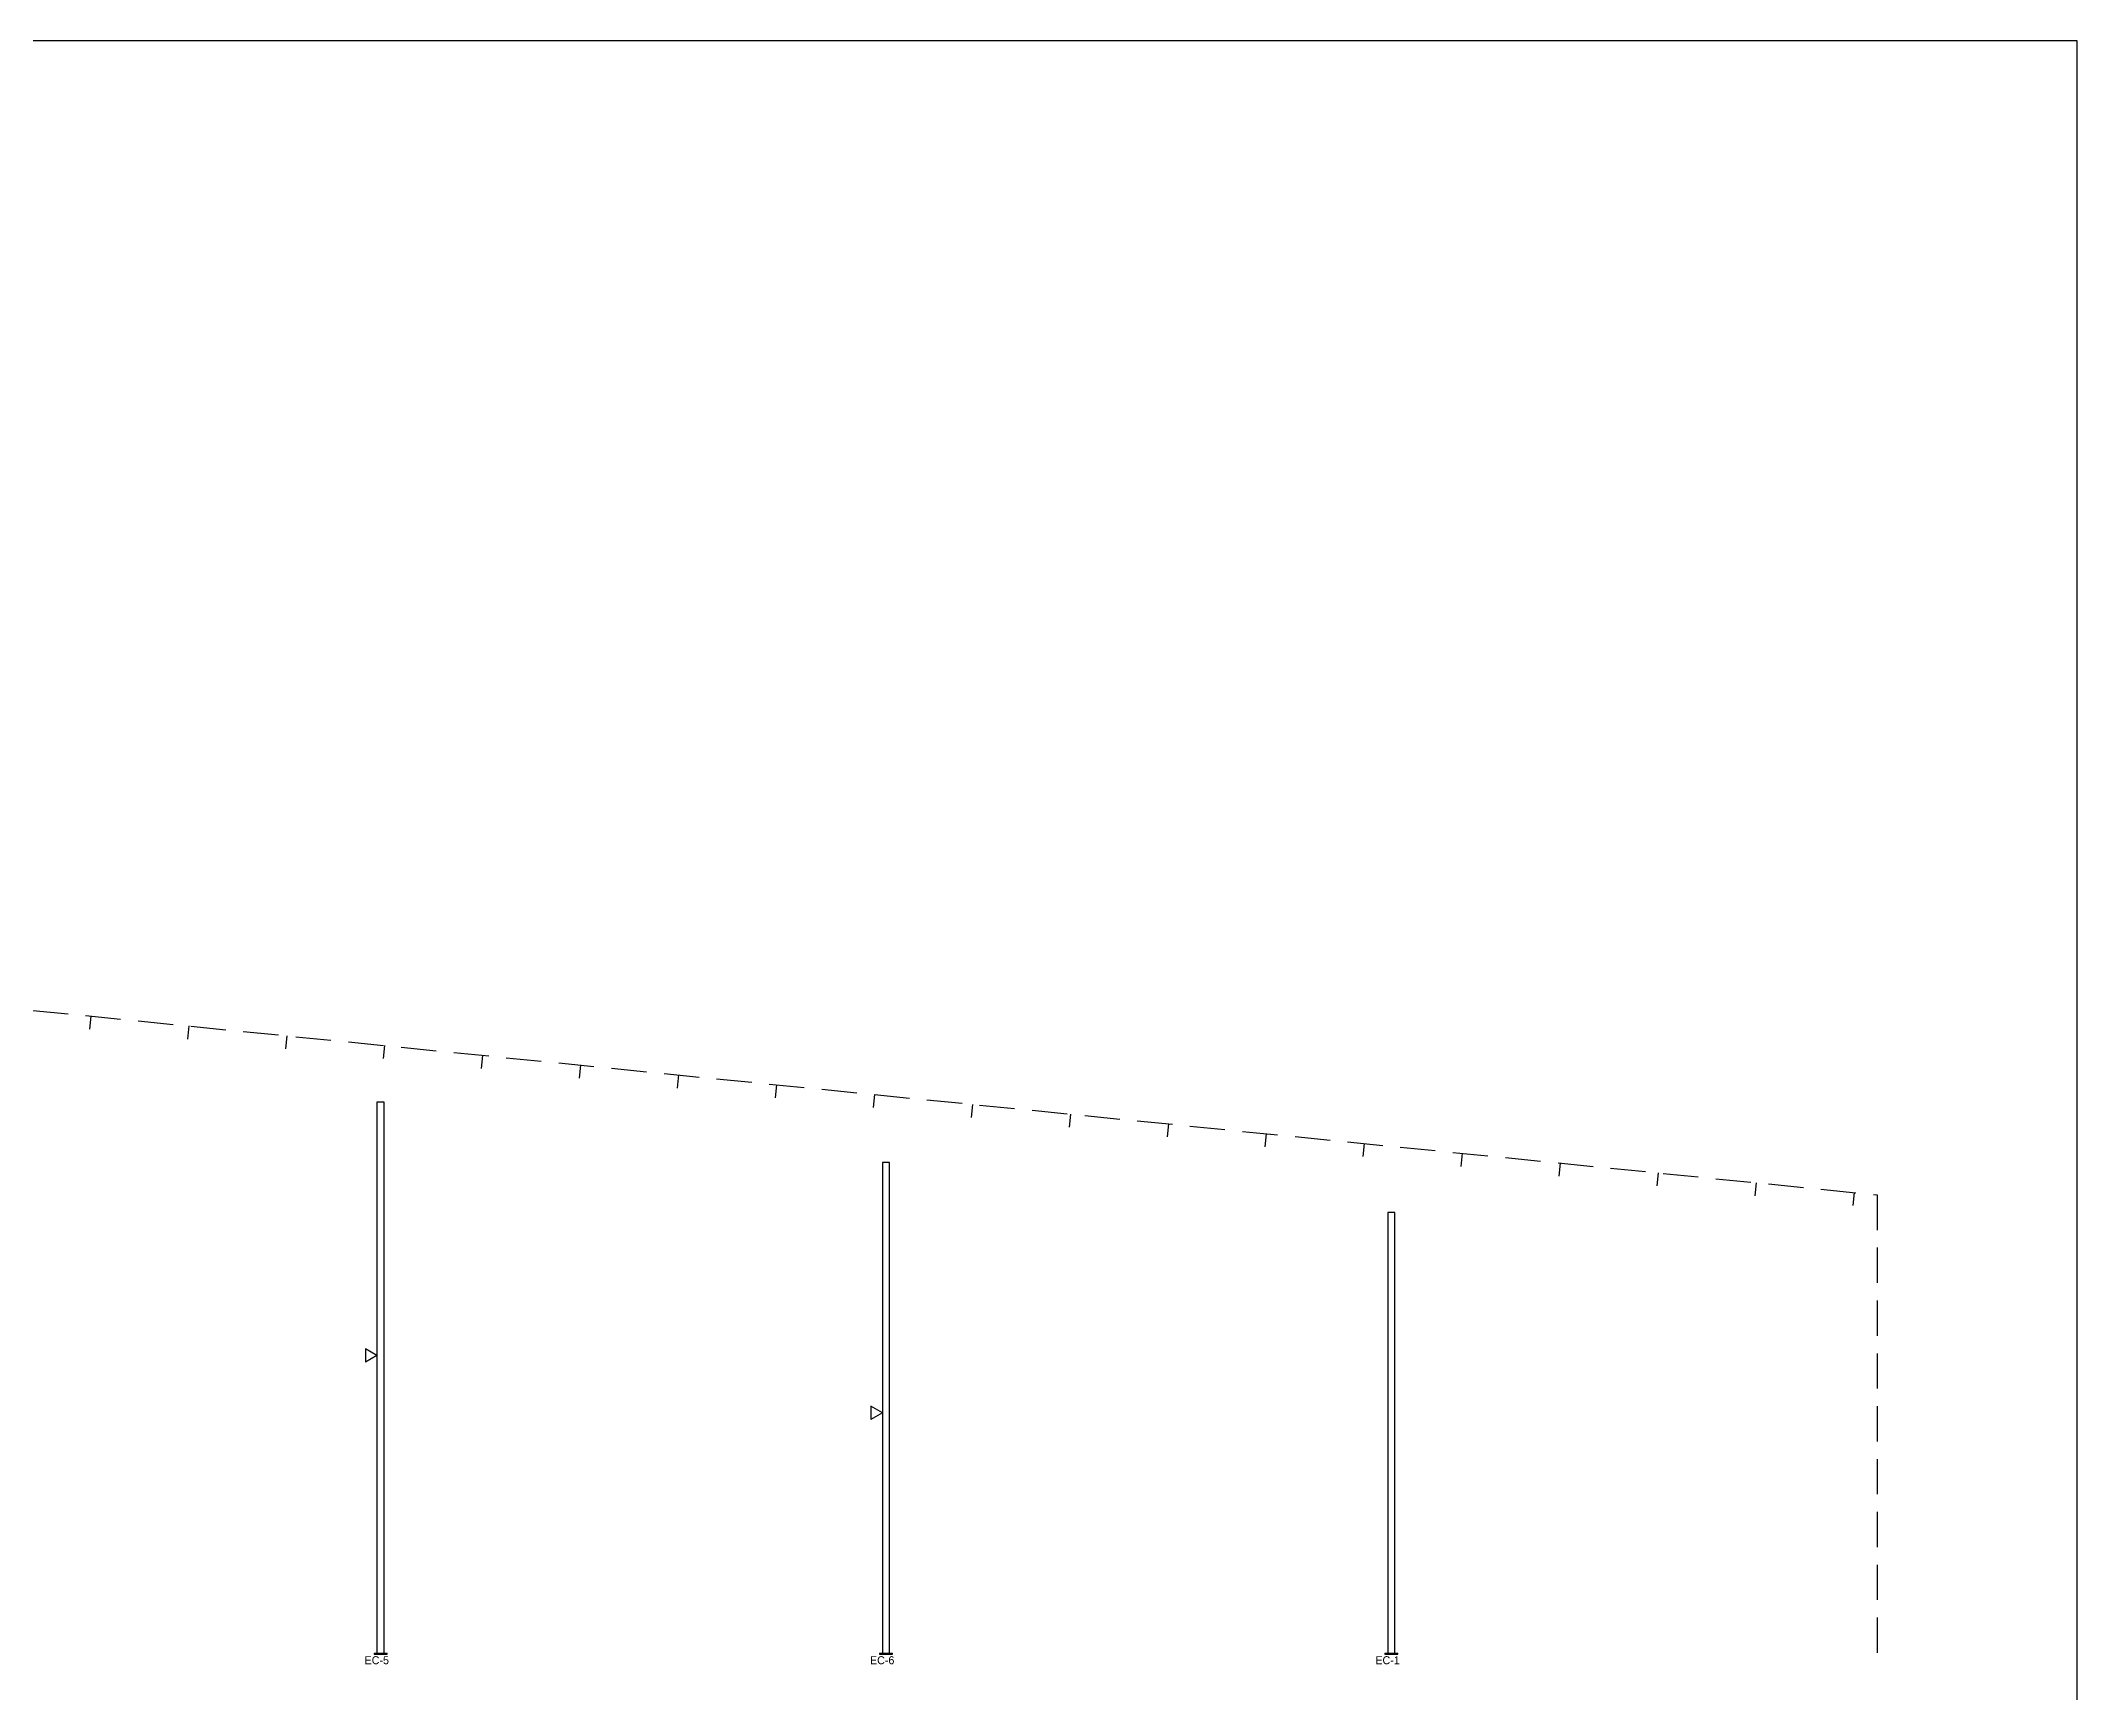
# Model space of a CAD drawing. Extents: x -3050 to 64050, y -14743 to 35639.
# Drawn here: x 33022 to 64050, y 10475 to 35639 of the extents above; entities that cross this region are included whole.
import ezdxf

# ---------------------------------------------------------------- set-up
doc = ezdxf.new("R2010")
doc.units = 0
doc.linetypes.add('CONTIN', pattern=[0])
doc.linetypes.add('DASHED', pattern=[805.2, 536.8, -268.4])
doc.layers.get('0').update_dxf_attribs({"linetype": 'CONTIN'})
for name, color, linetype in [('1', 7, 'CONTIN'), ('16', 7, 'CONTIN'), ('3', 7, 'CONTIN'), ('5', 5, 'DASHED'), ('8', 5, 'DASHED'), ('9', 7, 'CONTIN')]:
    doc.layers.add(name, color=color, linetype=linetype)

msp = doc.modelspace()

# ---------------------------------------------------------------- linework, layer by layer
for p, q in [((64050.004, 35638.801), (-3050, 35638.801)), ((64050.004, -14686.198), (64050.004, 35638.801))]:
    msp.add_line(p, q)
at = {"layer": '1'}
for p, q in [((38200, 19465.701), (38145, 19465.701)), ((38145, 19465.701), (38145, 11071.001)), ((38255, 19465.701), (38200, 19465.701)), ((38255, 11071.001), (38255, 19465.701)), ((45900, 18544.701), (45845, 18544.701)), ((45845, 18544.701), (45845, 11071.001)), ((45955.004, 18544.701), (45900, 18544.701)), ((45955.004, 11071.001), (45955.004, 18544.701)), ((53600, 17787), (53545.004, 17787)), ((53545.004, 17787), (53545.004, 11071.001)), ((53655, 17787), (53600, 17787)), ((53655, 11071.001), (53655, 17787)), ((38145, 11071.001), (38255, 11071.001)), ((45845, 11071.001), (45955.004, 11071.001)), ((53545.004, 11071.001), (53655, 11071.001))]:
    msp.add_line(p, q, dxfattribs=at)
at = {"layer": '3'}
for p, q in [((38145, 15605.001), (37969, 15706.565)), ((37969, 15706.565), (37969.074, 15503.311)), ((38145, 15605.001), (37969.074, 15503.311)), ((45845, 14735.001), (45669, 14836.563)), ((45669, 14836.563), (45669.074, 14633.312)), ((45845, 14735.001), (45669.074, 14633.312))]:
    msp.add_line(p, q, dxfattribs=at)
at = {"layer": '5'}
for p, q in [((33783.625, 20776.639), (33763.727, 20577.633)), ((35276.18, 20627.383), (35256.281, 20428.377)), ((36768.734, 20478.129), (36748.836, 20279.121)), ((38261.293, 20328.871), (38241.391, 20129.865)), ((39753.848, 20179.617), (39733.945, 19980.609)), ((41246.402, 20030.361), (41226.504, 19831.354)), ((42738.961, 19881.105), (42719.059, 19682.098)), ((44231.512, 19731.85), (44211.613, 19532.842)), ((45724.074, 19582.594), (45704.176, 19383.588)), ((47216.629, 19433.338), (47196.727, 19234.332)), ((48709.18, 19284.084), (48689.281, 19085.076)), ((50201.738, 19134.826), (50181.84, 18935.82)), ((51694.297, 18985.572), (51674.395, 18786.564)), ((53186.848, 18836.316), (53166.949, 18637.309)), ((54679.402, 18687.061), (54659.504, 18488.053)), ((56171.961, 18537.805), (56152.062, 18338.797)), ((57664.523, 18388.549), (57644.625, 18189.543)), ((59157.07, 18239.295), (59137.172, 18040.287)), ((60649.629, 18090.039), (60629.73, 17891.031))]:
    msp.add_line(p, q, dxfattribs=at)
at = {"layer": '8'}
for p, q in [((30500.002, 21105.002), (61000.004, 18055)), ((61000.004, 18055), (61000.004, 11055.001))]:
    msp.add_line(p, q, dxfattribs=at)
at = {"layer": '9'}
for p, q in [((38100, 11071.001), (38300, 11071.001)), ((38100, 11071.001), (38100, 11055.001)), ((38100, 11055.001), (38300, 11055.001)), ((38150, 11051.001), (38150, 11075.001)), ((38250, 11051.001), (38250, 11075.001)), ((38300, 11055.001), (38300, 11071.001)), ((45800, 11071.001), (46000, 11071.001)), ((45800, 11071.001), (45800, 11055.001)), ((45800, 11055.001), (46000, 11055.001)), ((45850, 11051.001), (45850, 11075.001)), ((45950, 11051.001), (45950, 11075.001)), ((46000, 11055.001), (46000, 11071.001)), ((53500, 11071.001), (53700.004, 11071.001)), ((53500, 11071.001), (53500, 11055.001)), ((53500, 11055.001), (53700.004, 11055.001)), ((53550, 11051.001), (53550, 11075.001)), ((53650.004, 11051.001), (53650.004, 11075.001)), ((53700.004, 11055.001), (53700.004, 11071.001))]:
    msp.add_line(p, q, dxfattribs=at)

# ---------------------------------------------------------------- texts
at = {"layer": '16'}
for s, p in [('EC-5', (37956.16, 10902.601)), ('EC-6', (45656.16, 10902.601)), ('EC-1', (53356.16, 10902.601))]:
    msp.add_text(s, height=121.92, dxfattribs=at).set_placement(p)

doc.saveas('drawing.dxf')
